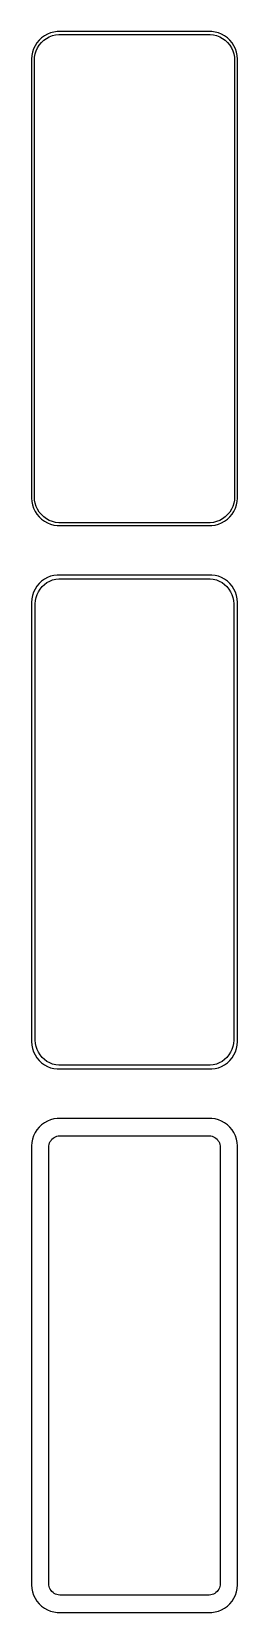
# Model space of a CAD drawing. Header units: metres. Extents: x -19 to 19, y 252 to 540.
import ezdxf

# ---------------------------------------------------------------- set-up
doc = ezdxf.new("R2010")
doc.units = ezdxf.units.M

msp = doc.modelspace()

# ---------------------------------------------------------------- linework, layer by layer
for p, q in [((-16.9371, 538.853), (-17.3948, 538.423)), ((-16.4291, 539.222), (-16.9371, 538.853)), ((-16.5278, 538.41), (-16.0452, 538.761)), ((-15.8789, 539.524), (-16.4291, 539.222)), ((-16.0452, 538.761), (-15.5224, 539.048)), ((-15.2951, 539.755), (-15.8789, 539.524)), ((-15.5224, 539.048), (-14.9678, 539.268)), ((-14.6869, 539.911), (-15.2951, 539.755)), ((-14.9678, 539.268), (-14.3901, 539.416)), ((-14.0639, 539.99), (-14.6869, 539.911)), ((-14.3901, 539.416), (-13.7982, 539.491)), ((14.0639, 539.99), (-14.0639, 539.99)), ((-13.7982, 539.491), (13.7982, 539.491)), ((13.7982, 539.491), (14.3901, 539.416)), ((14.6869, 539.911), (14.0639, 539.99)), ((14.3901, 539.416), (14.9678, 539.268)), ((15.2951, 539.755), (14.6869, 539.911)), ((14.9678, 539.268), (15.5224, 539.048)), ((15.8789, 539.524), (15.2951, 539.755)), ((15.5224, 539.048), (16.0452, 538.761)), ((16.4291, 539.222), (15.8789, 539.524)), ((16.0452, 538.761), (16.5278, 538.41)), ((16.9371, 538.853), (16.4291, 539.222)), ((17.3948, 538.423), (16.9371, 538.853)), ((-18.5929, 536.243), (-18.7106, 535.627)), ((-18.3989, 536.841), (-18.5929, 536.243)), ((-18.1315, 537.409), (-18.3989, 536.841)), ((-18.2125, 535.345), (-18.1008, 535.931)), ((-17.7951, 537.939), (-18.1315, 537.409)), ((-18.1008, 535.931), (-17.9164, 536.499)), ((-17.9164, 536.499), (-17.6624, 537.038)), ((-17.3948, 538.423), (-17.7951, 537.939)), ((-17.6624, 537.038), (-17.3428, 537.542)), ((-17.3428, 537.542), (-16.9626, 538.002)), ((-16.9626, 538.002), (-16.5278, 538.41)), ((16.5278, 538.41), (16.9626, 538.002)), ((16.9626, 538.002), (17.3428, 537.542)), ((17.3428, 537.542), (17.6624, 537.038)), ((17.7951, 537.939), (17.3948, 538.423)), ((17.6624, 537.038), (17.9164, 536.499)), ((18.1315, 537.409), (17.7951, 537.939)), ((17.9164, 536.499), (18.1008, 535.931)), ((18.1008, 535.931), (18.2125, 535.345)), ((18.3989, 536.841), (18.1315, 537.409)), ((18.5929, 536.243), (18.3989, 536.841)), ((18.7106, 535.627), (18.5929, 536.243)), ((-18.7106, 535.627), (-18.75, 535)), ((-18.75, 535), (-18.75, 455)), ((-18.25, 534.75), (-18.2125, 535.345)), ((-18.25, 455.25), (-18.25, 534.75)), ((18.2125, 535.345), (18.25, 534.75)), ((18.25, 534.75), (18.25, 455.25)), ((18.75, 535), (18.7106, 535.627)), ((18.75, 455), (18.75, 535)), ((-18.2125, 454.655), (-18.25, 455.25)), ((18.25, 455.25), (18.2125, 454.655)), ((-18.75, 455), (-18.7106, 454.373)), ((-18.7106, 454.373), (-18.5929, 453.757)), ((-18.5929, 453.757), (-18.3989, 453.159)), ((-18.3989, 453.159), (-18.1315, 452.591)), ((-18.1008, 454.069), (-18.2125, 454.655)), ((-18.1315, 452.591), (-17.7951, 452.061)), ((-17.9164, 453.501), (-18.1008, 454.069)), ((-17.6624, 452.962), (-17.9164, 453.501)), ((-17.3428, 452.458), (-17.6624, 452.962)), ((-16.9626, 451.998), (-17.3428, 452.458)), ((17.3428, 452.458), (16.9626, 451.998)), ((17.6624, 452.962), (17.3428, 452.458)), ((17.9164, 453.501), (17.6624, 452.962)), ((17.7951, 452.061), (18.1315, 452.591)), ((18.1008, 454.069), (17.9164, 453.501)), ((18.2125, 454.655), (18.1008, 454.069)), ((18.1315, 452.591), (18.3989, 453.159)), ((18.3989, 453.159), (18.5929, 453.757)), ((18.5929, 453.757), (18.7106, 454.373)), ((18.7106, 454.373), (18.75, 455)), ((-17.7951, 452.061), (-17.3948, 451.577)), ((-17.3948, 451.577), (-16.9371, 451.147)), ((-16.5278, 451.59), (-16.9626, 451.998)), ((-16.9371, 451.147), (-16.4291, 450.778)), ((-16.0452, 451.239), (-16.5278, 451.59)), ((-16.4291, 450.778), (-15.8789, 450.476)), ((-15.5224, 450.952), (-16.0452, 451.239)), ((-15.8789, 450.476), (-15.2951, 450.245)), ((-14.9678, 450.732), (-15.5224, 450.952)), ((-15.2951, 450.245), (-14.6869, 450.089)), ((-14.3901, 450.584), (-14.9678, 450.732)), ((-14.6869, 450.089), (-14.0639, 450.01)), ((-13.7982, 450.509), (-14.3901, 450.584)), ((-14.0639, 450.01), (14.0639, 450.01)), ((13.7982, 450.509), (-13.7982, 450.509)), ((14.3901, 450.584), (13.7982, 450.509)), ((14.0639, 450.01), (14.6869, 450.089)), ((14.9678, 450.732), (14.3901, 450.584)), ((14.6869, 450.089), (15.2951, 450.245)), ((15.5224, 450.952), (14.9678, 450.732)), ((15.2951, 450.245), (15.8789, 450.476)), ((16.0452, 451.239), (15.5224, 450.952)), ((15.8789, 450.476), (16.4291, 450.778)), ((16.5278, 451.59), (16.0452, 451.239)), ((16.4291, 450.778), (16.9371, 451.147)), ((16.9626, 451.998), (16.5278, 451.59)), ((16.9371, 451.147), (17.3948, 451.577)), ((17.3948, 451.577), (17.7951, 452.061)), ((-15.2951, 440.755), (-15.8789, 440.524)), ((-14.6869, 440.911), (-15.2951, 440.755)), ((-14.0639, 440.99), (-14.6869, 440.911)), ((14.0639, 440.99), (-14.0639, 440.99)), ((14.6869, 440.911), (14.0639, 440.99)), ((15.2951, 440.755), (14.6869, 440.911)), ((15.8789, 440.524), (15.2951, 440.755)), ((-18.3989, 437.841), (-18.5929, 437.243)), ((-18.1315, 438.409), (-18.3989, 437.841)), ((-17.7951, 438.939), (-18.1315, 438.409)), ((-17.3948, 439.423), (-17.7951, 438.939)), ((-17.7569, 437.435), (-17.5121, 437.956)), ((-17.5121, 437.956), (-17.204, 438.441)), ((-16.9371, 439.853), (-17.3948, 439.423)), ((-17.204, 438.441), (-16.8375, 438.884)), ((-16.4291, 440.222), (-16.9371, 439.853)), ((-16.8375, 438.884), (-16.4184, 439.278)), ((-15.8789, 440.524), (-16.4291, 440.222)), ((-16.4184, 439.278), (-15.9532, 439.616)), ((-15.9532, 439.616), (-15.4494, 439.893)), ((-15.4494, 439.893), (-14.9148, 440.104)), ((-14.9148, 440.104), (-14.3579, 440.247)), ((-14.3579, 440.247), (-13.7875, 440.319)), ((-13.7875, 440.319), (13.7875, 440.319)), ((13.7875, 440.319), (14.3579, 440.247)), ((14.3579, 440.247), (14.9148, 440.104)), ((14.9148, 440.104), (15.4494, 439.893)), ((15.4494, 439.893), (15.9532, 439.616)), ((16.4291, 440.222), (15.8789, 440.524)), ((15.9532, 439.616), (16.4184, 439.278)), ((16.4184, 439.278), (16.8375, 438.884)), ((16.9371, 439.853), (16.4291, 440.222)), ((16.8375, 438.884), (17.204, 438.441)), ((17.3948, 439.423), (16.9371, 439.853)), ((17.204, 438.441), (17.5121, 437.956)), ((17.7951, 438.939), (17.3948, 439.423)), ((17.5121, 437.956), (17.7569, 437.435)), ((18.1315, 438.409), (17.7951, 438.939)), ((18.3989, 437.841), (18.1315, 438.409)), ((18.5929, 437.243), (18.3989, 437.841)), ((-18.7106, 436.627), (-18.75, 436)), ((-18.75, 436), (-18.75, 356)), ((-18.5929, 437.243), (-18.7106, 436.627)), ((-18.0784, 435.75), (-18.0423, 436.324)), ((-18.0784, 356.25), (-18.0784, 435.75)), ((-18.0423, 436.324), (-17.9346, 436.889)), ((-17.9346, 436.889), (-17.7569, 437.435)), ((17.7569, 437.435), (17.9346, 436.889)), ((17.9346, 436.889), (18.0423, 436.324)), ((18.0423, 436.324), (18.0784, 435.75)), ((18.0784, 435.75), (18.0784, 356.25)), ((18.7106, 436.627), (18.5929, 437.243)), ((18.75, 436), (18.7106, 436.627)), ((18.75, 356), (18.75, 436)), ((-18.75, 356), (-18.7106, 355.373)), ((-18.7106, 355.373), (-18.5929, 354.757)), ((-18.5929, 354.757), (-18.3989, 354.159)), ((-18.0423, 355.676), (-18.0784, 356.25)), ((-17.9346, 355.111), (-18.0423, 355.676)), ((-17.7569, 354.565), (-17.9346, 355.111)), ((-17.5121, 354.044), (-17.7569, 354.565)), ((17.7569, 354.565), (17.5121, 354.044)), ((17.9346, 355.111), (17.7569, 354.565)), ((18.0423, 355.676), (17.9346, 355.111)), ((18.0784, 356.25), (18.0423, 355.676)), ((18.3989, 354.159), (18.5929, 354.757)), ((18.5929, 354.757), (18.7106, 355.373)), ((18.7106, 355.373), (18.75, 356)), ((-18.3989, 354.159), (-18.1315, 353.591)), ((-18.1315, 353.591), (-17.7951, 353.061)), ((-17.7951, 353.061), (-17.3948, 352.577)), ((-17.204, 353.559), (-17.5121, 354.044)), ((-17.3948, 352.577), (-16.9371, 352.147)), ((-16.8375, 353.116), (-17.204, 353.559)), ((-16.9371, 352.147), (-16.4291, 351.778)), ((-16.4184, 352.722), (-16.8375, 353.116)), ((-16.4291, 351.778), (-15.8789, 351.476)), ((-15.9532, 352.384), (-16.4184, 352.722)), ((-15.4494, 352.107), (-15.9532, 352.384)), ((-15.8789, 351.476), (-15.2951, 351.245)), ((-14.9148, 351.896), (-15.4494, 352.107)), ((-14.3579, 351.753), (-14.9148, 351.896)), ((-13.7875, 351.681), (-14.3579, 351.753)), ((13.7875, 351.681), (-13.7875, 351.681)), ((14.3579, 351.753), (13.7875, 351.681)), ((14.9148, 351.896), (14.3579, 351.753)), ((15.4494, 352.107), (14.9148, 351.896)), ((15.2951, 351.245), (15.8789, 351.476)), ((15.9532, 352.384), (15.4494, 352.107)), ((15.8789, 351.476), (16.4291, 351.778)), ((16.4184, 352.722), (15.9532, 352.384)), ((16.8375, 353.116), (16.4184, 352.722)), ((16.4291, 351.778), (16.9371, 352.147)), ((17.204, 353.559), (16.8375, 353.116)), ((16.9371, 352.147), (17.3948, 352.577)), ((17.5121, 354.044), (17.204, 353.559)), ((17.3948, 352.577), (17.7951, 353.061)), ((17.7951, 353.061), (18.1315, 353.591)), ((18.1315, 353.591), (18.3989, 354.159)), ((-15.2951, 351.245), (-14.6869, 351.089)), ((-14.6869, 351.089), (-14.0639, 351.01)), ((-14.0639, 351.01), (14.0639, 351.01)), ((14.0639, 351.01), (14.6869, 351.089)), ((14.6869, 351.089), (15.2951, 351.245)), ((-17.7951, 339.939), (-18.1315, 339.409)), ((-17.3948, 340.423), (-17.7951, 339.939)), ((-16.9371, 340.853), (-17.3948, 340.423)), ((-16.4291, 341.222), (-16.9371, 340.853)), ((-15.8789, 341.524), (-16.4291, 341.222)), ((-15.2951, 341.755), (-15.8789, 341.524)), ((-14.6869, 341.911), (-15.2951, 341.755)), ((-14.0639, 341.99), (-14.6869, 341.911)), ((14.0639, 341.99), (-14.0639, 341.99)), ((14.6869, 341.911), (14.0639, 341.99)), ((15.2951, 341.755), (14.6869, 341.911)), ((15.8789, 341.524), (15.2951, 341.755)), ((16.4291, 341.222), (15.8789, 341.524)), ((16.9371, 340.853), (16.4291, 341.222)), ((17.3948, 340.423), (16.9371, 340.853)), ((17.7951, 339.939), (17.3948, 340.423)), ((18.1315, 339.409), (17.7951, 339.939)), ((-18.7106, 337.627), (-18.75, 337)), ((-18.75, 337), (-18.75, 257)), ((-18.5929, 338.243), (-18.7106, 337.627)), ((-18.3989, 338.841), (-18.5929, 338.243)), ((-18.1315, 339.409), (-18.3989, 338.841)), ((-15.6096, 336.75), (-15.593, 337.014)), ((-15.593, 337.014), (-15.5434, 337.275)), ((-15.5434, 337.275), (-15.4615, 337.527)), ((-15.4615, 337.527), (-15.3487, 337.766)), ((-15.3487, 337.766), (-15.2067, 337.99)), ((-15.2067, 337.99), (-15.0378, 338.194)), ((-15.0378, 338.194), (-14.8447, 338.375)), ((-14.8447, 338.375), (-14.6304, 338.531)), ((-14.6304, 338.531), (-14.3982, 338.659)), ((-14.3982, 338.659), (-14.1519, 338.756)), ((-14.1519, 338.756), (-13.8953, 338.822)), ((-13.8953, 338.822), (-13.6325, 338.855)), ((-13.6325, 338.855), (13.6325, 338.855)), ((13.6325, 338.855), (13.8953, 338.822)), ((13.8953, 338.822), (14.1519, 338.756)), ((14.1519, 338.756), (14.3982, 338.659)), ((14.3982, 338.659), (14.6304, 338.531)), ((14.6304, 338.531), (14.8447, 338.375)), ((14.8447, 338.375), (15.0378, 338.194)), ((15.0378, 338.194), (15.2067, 337.99)), ((15.2067, 337.99), (15.3487, 337.766)), ((15.3487, 337.766), (15.4615, 337.527)), ((15.4615, 337.527), (15.5434, 337.275)), ((15.5434, 337.275), (15.593, 337.014)), ((15.593, 337.014), (15.6096, 336.75)), ((18.3989, 338.841), (18.1315, 339.409)), ((18.5929, 338.243), (18.3989, 338.841)), ((18.7106, 337.627), (18.5929, 338.243)), ((18.75, 337), (18.7106, 337.627)), ((18.75, 257), (18.75, 337)), ((-15.6096, 257.25), (-15.6096, 336.75)), ((15.6096, 336.75), (15.6096, 257.25)), ((-18.75, 257), (-18.7106, 256.373)), ((-18.7106, 256.373), (-18.5929, 255.757)), ((-15.593, 256.986), (-15.6096, 257.25)), ((-15.5434, 256.725), (-15.593, 256.986)), ((-15.4615, 256.473), (-15.5434, 256.725)), ((-15.3487, 256.234), (-15.4615, 256.473)), ((15.4615, 256.473), (15.3487, 256.234)), ((15.5434, 256.725), (15.4615, 256.473)), ((15.593, 256.986), (15.5434, 256.725)), ((15.6096, 257.25), (15.593, 256.986)), ((18.5929, 255.757), (18.7106, 256.373)), ((18.7106, 256.373), (18.75, 257)), ((-18.5929, 255.757), (-18.3989, 255.159)), ((-18.3989, 255.159), (-18.1315, 254.591)), ((-18.1315, 254.591), (-17.7951, 254.061)), ((-17.7951, 254.061), (-17.3948, 253.577)), ((-17.3948, 253.577), (-16.9371, 253.147)), ((-15.2067, 256.01), (-15.3487, 256.234)), ((-15.0378, 255.806), (-15.2067, 256.01)), ((-14.8447, 255.625), (-15.0378, 255.806)), ((-14.6304, 255.469), (-14.8447, 255.625)), ((-14.3982, 255.341), (-14.6304, 255.469)), ((-14.1519, 255.244), (-14.3982, 255.341)), ((-13.8953, 255.178), (-14.1519, 255.244)), ((-13.6325, 255.145), (-13.8953, 255.178)), ((13.6325, 255.145), (-13.6325, 255.145)), ((13.8953, 255.178), (13.6325, 255.145)), ((14.1519, 255.244), (13.8953, 255.178)), ((14.3982, 255.341), (14.1519, 255.244)), ((14.6304, 255.469), (14.3982, 255.341)), ((14.8447, 255.625), (14.6304, 255.469)), ((15.0378, 255.806), (14.8447, 255.625)), ((15.2067, 256.01), (15.0378, 255.806)), ((15.3487, 256.234), (15.2067, 256.01)), ((16.9371, 253.147), (17.3948, 253.577)), ((17.3948, 253.577), (17.7951, 254.061)), ((17.7951, 254.061), (18.1315, 254.591)), ((18.1315, 254.591), (18.3989, 255.159)), ((18.3989, 255.159), (18.5929, 255.757)), ((-16.9371, 253.147), (-16.4291, 252.778)), ((-16.4291, 252.778), (-15.8789, 252.476)), ((-15.8789, 252.476), (-15.2951, 252.245)), ((-15.2951, 252.245), (-14.6869, 252.089)), ((-14.6869, 252.089), (-14.0639, 252.01)), ((-14.0639, 252.01), (14.0639, 252.01)), ((14.0639, 252.01), (14.6869, 252.089)), ((14.6869, 252.089), (15.2951, 252.245)), ((15.2951, 252.245), (15.8789, 252.476)), ((15.8789, 252.476), (16.4291, 252.778)), ((16.4291, 252.778), (16.9371, 253.147))]:
    msp.add_line(p, q)

doc.saveas('drawing.dxf')
